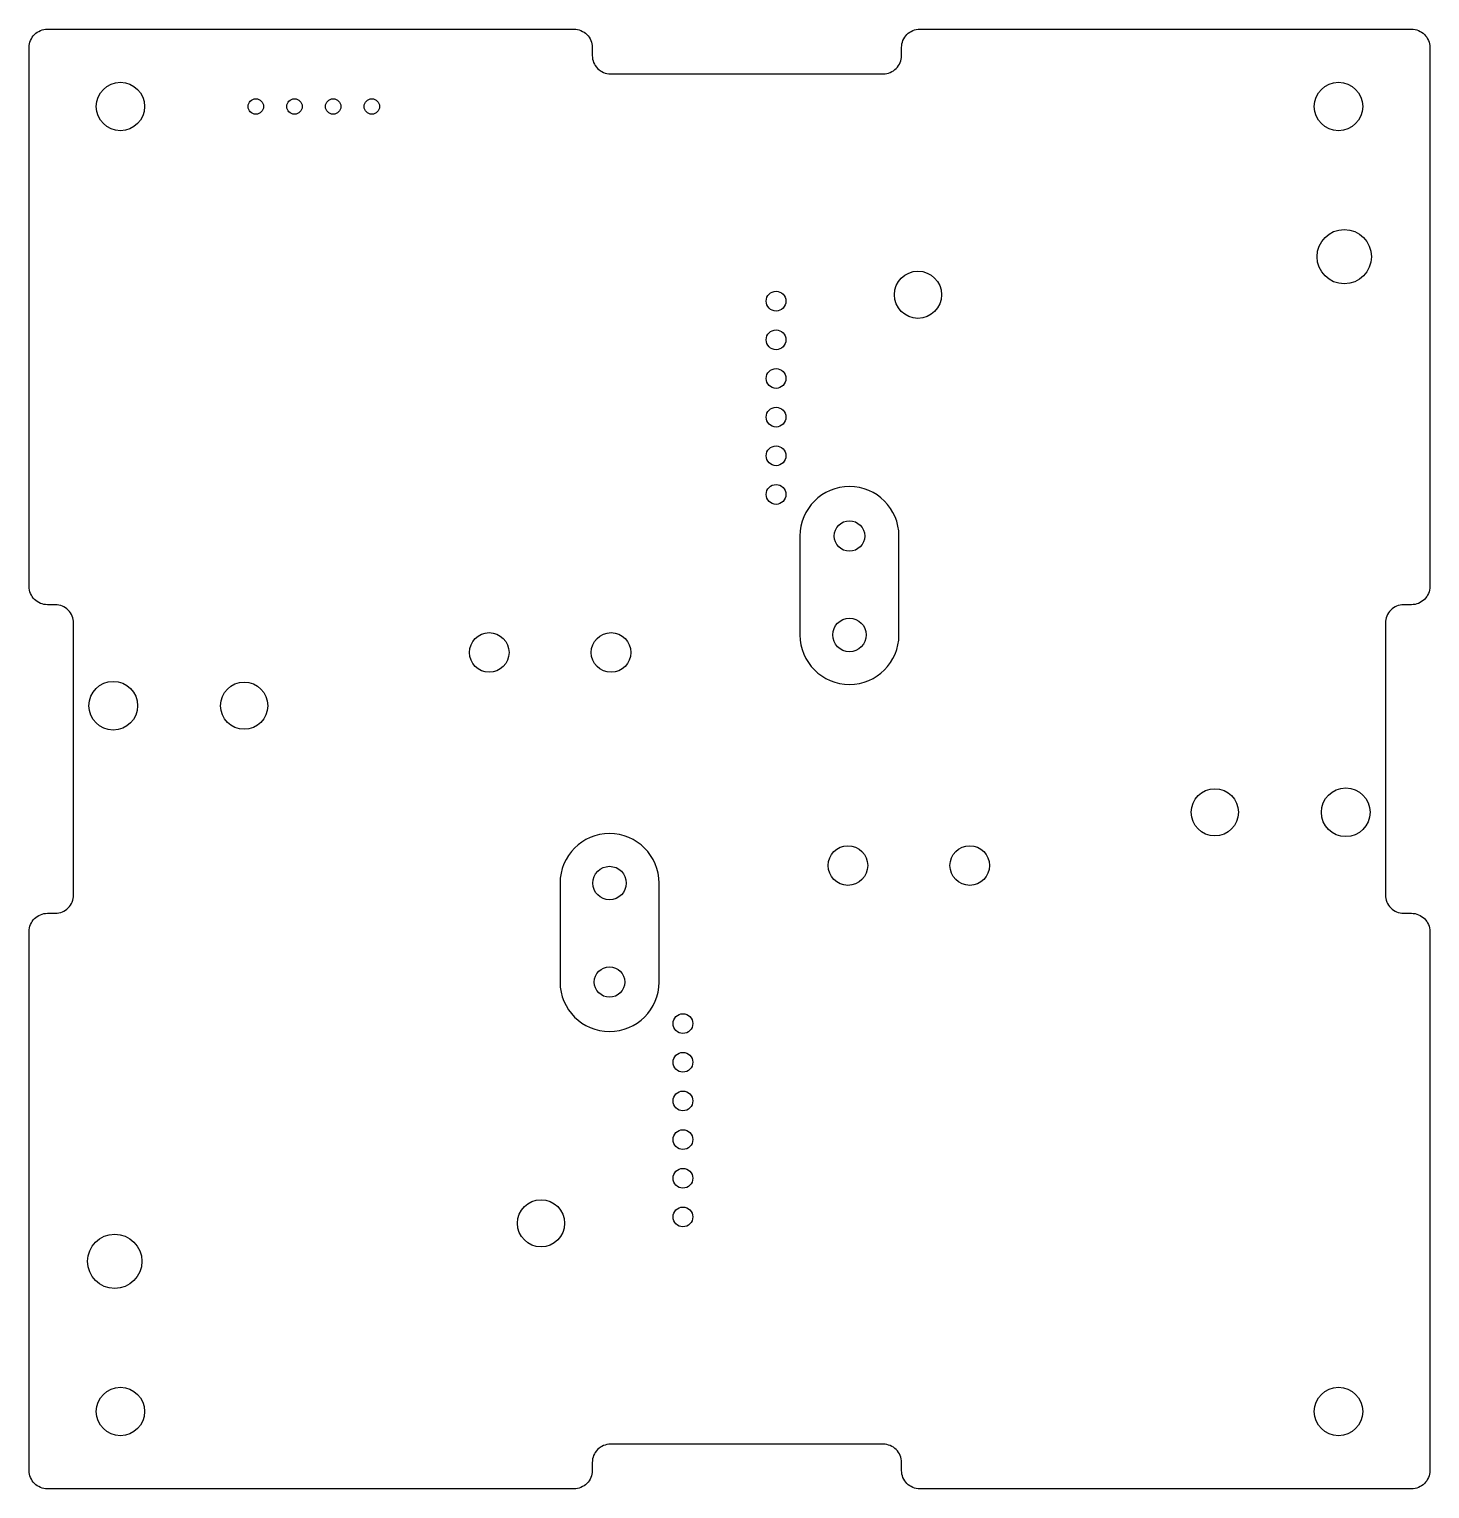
# Model space of a CAD drawing. Header units: millimetres. Extents: x 59.4 to 151.4, y 147.4 to 243.3.
import ezdxf

# ---------------------------------------------------------------- set-up
doc = ezdxf.new("R2010")
doc.units = ezdxf.units.MM
doc.layers.get('0').update_dxf_attribs({"linetype": 'CONTINUOUS'})

msp = doc.modelspace()

# ---------------------------------------------------------------- linework, layer by layer
for points in [[(150.153, 185.202, -0.414214), (151.353, 184.002), (151.353, 148.592, -0.414214), (150.153, 147.392), (117.858, 147.392, -0.414214), (116.658, 148.592), (116.658, 149.122, 0.414214), (115.458, 150.322), (97.538, 150.322, 0.414214), (96.338, 149.122), (96.338, 148.592, -0.414214), (95.138, 147.392), (60.553, 147.392, -0.414214), (59.353, 148.592), (59.353, 184.002, -0.414214), (60.553, 185.202), (61.073, 185.202, 0.414214), (62.273, 186.402), (62.273, 204.272, 0.414214), (61.073, 205.472), (60.553, 205.472, -0.414214), (59.353, 206.672), (59.353, 242.082, -0.414214), (60.553, 243.282), (95.138, 243.282, -0.414214), (96.338, 242.082), (96.338, 241.552, 0.414214), (97.538, 240.352), (115.458, 240.352, 0.414214), (116.658, 241.552), (116.658, 242.082, -0.414214), (117.858, 243.282), (150.153, 243.282, -0.414214), (151.353, 242.082), (151.353, 206.672, -0.414214), (150.153, 205.472), (149.633, 205.472, 0.414214), (148.433, 204.272), (148.433, 186.402, 0.414214), (149.633, 185.202)], [(109.983, 209.987), (109.983, 203.487, 1), (116.483, 203.487), (116.483, 209.987, 1)], [(100.723, 187.185, 1), (94.223, 187.185), (94.223, 180.685, 1), (100.723, 180.685)]]:
    msp.add_lwpolyline(points, format="xyb", close=True)
for centre, radius in [((65.348, 238.202), 1.59), ((145.358, 238.202), 1.59), ((74.238, 238.202), 0.508), ((76.778, 238.202), 0.508), ((79.318, 238.202), 0.508), ((81.858, 238.202), 0.508), ((145.733, 228.337), 1.785), ((117.733, 225.837), 1.55), ((108.413, 225.417), 0.65), ((108.413, 222.877), 0.65), ((108.413, 220.337), 0.65), ((108.413, 217.797), 0.65), ((108.413, 215.257), 0.65), ((108.413, 212.717), 0.65), ((113.233, 209.987), 1), ((113.233, 203.487), 1.101), ((89.573, 202.337), 1.3), ((97.573, 202.337), 1.3), ((64.873, 198.837), 1.6), ((73.473, 198.837), 1.55), ((137.233, 191.837), 1.55), ((145.833, 191.837), 1.6), ((113.133, 188.337), 1.3), ((121.133, 188.337), 1.3), ((97.473, 187.185), 1.101), ((97.473, 180.685), 1), ((102.293, 177.955), 0.65), ((102.293, 175.415), 0.65), ((102.293, 172.875), 0.65), ((102.293, 170.335), 0.65), ((102.293, 167.795), 0.65), ((92.973, 164.837), 1.55), ((102.293, 165.255), 0.65), ((64.973, 162.337), 1.785), ((65.348, 152.472), 1.59), ((145.358, 152.472), 1.59)]:
    msp.add_circle(centre, radius)

doc.saveas('drawing.dxf')
